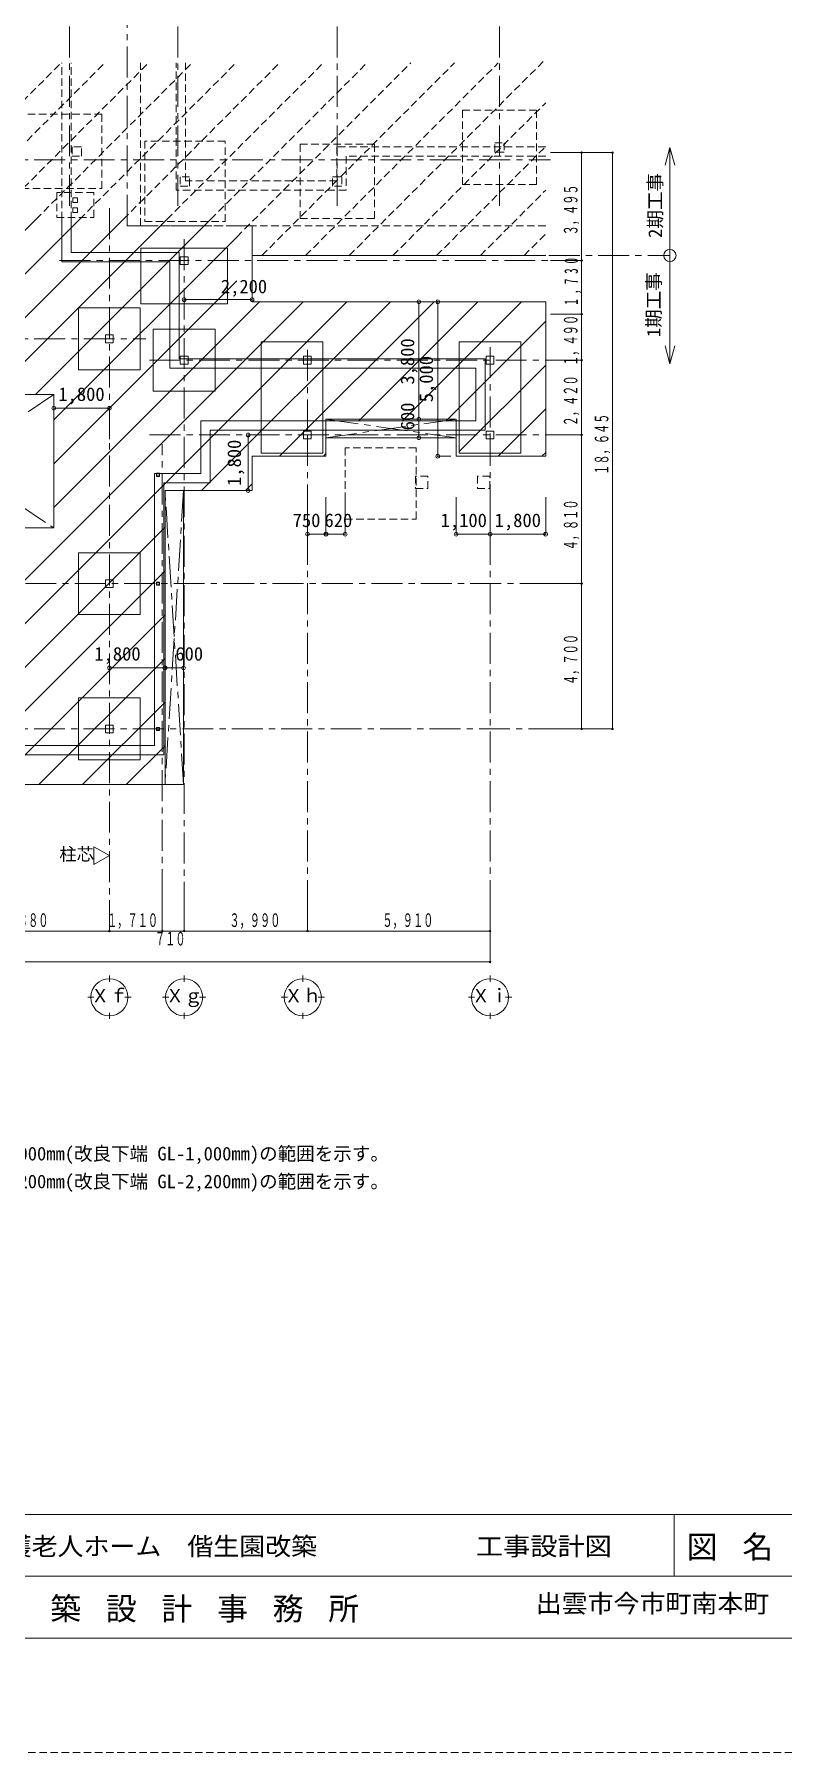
# Model space of a CAD drawing. Units: millimetres at full size, sheet at 1:200. Extents: x -59400 to 184562, y -133173 to 46006.
# Drawn here: x -22122 to 2093, y -133173 to -77577 of the extents above; entities that cross this region are included whole.
import ezdxf
from ezdxf.enums import TextEntityAlignment as Align

# ---------------------------------------------------------------- set-up
doc = ezdxf.new("R2010")
doc.units = ezdxf.units.MM
doc.header["$LTSCALE"] = 200
doc.header["$PDMODE"] = 32
doc.header["$PDSIZE"] = 120
doc.linetypes.add('CHAIN1', pattern=[8, 5, -1, 1, -1])
doc.linetypes.add('DASHED1', pattern=[1.8, 1.2, -0.6])
for name, color, linetype, lineweight in [('0-0', 4, 'CHAIN1', 5), ('0-1', 2, 'Continuous', 18), ('0-2', 2, 'Continuous', 18), ('0-3', 4, 'CHAIN1', 5), ('0-4', 3, 'Continuous', 13), ('0-5', 3, 'Continuous', 13), ('0-8', 2, 'Continuous', 18), ('1-A', 3, 'Continuous', 13), ('4-8', 5, 'Continuous', 5), ('4-9', 2, 'Continuous', 18), ('8-0', 6, 'Continuous', 20), ('8-1', 2, 'Continuous', 18), ('8-2', 3, 'Continuous', 13), ('8-3', 2, 'Continuous', 18), ('8-4', 7, 'CHAIN1', 9), ('8-7', 7, 'Continuous', 5), ('8-8', 4, 'Continuous', 5), ('8-9', 4, 'Continuous', 5), ('8-A', 4, 'Continuous', 5), ('8-F', 7, 'Continuous', 5), ('F-F', 7, 'DASHED1', 9)]:
    doc.layers.add(name, color=color, linetype=linetype, lineweight=lineweight)
doc.layers.add('4-A', color=2, linetype='Continuous')
doc.styles.add('ＭＳ ゴシック', font='')
doc.styles.get('ＭＳ ゴシック').set_extended_font_data('MS Gothic')

msp = doc.modelspace()

# ---------------------------------------------------------------- linework, layer by layer
at = {"layer": '0-0'}
for p, q in [((-47725, -81638.8), (-5414, -81638.8)), ((-13284.5, -87788), (-13284.5, -91258.9)), ((-7374.5, -87695.8), (-7374.5, -91260.9)), ((-17984.5, -105589.5), (-17984.5, -90837.5))]:
    msp.add_line(p, q, dxfattribs=at)
at = {"layer": '0-1', "color": 5, "lineweight": 5}
for p, q in [((56200.2, -125465.3), (-56200.2, -125465.3)), ((56200.2, -129464.1), (-56200.2, -129464.1))]:
    msp.add_line(p, q, dxfattribs=at)
at = {"layer": '0-1'}
for p, q in [((-1413.4, -125465.3), (-1413.4, -127464.7)), ((-30405.8, -127464.7), (44202, -127464.7))]:
    msp.add_line(p, q, dxfattribs=at)
at = {"layer": '0-3'}
for p, q in [((-19694.5, -83204.8), (-19694.5, -105589.5)), ((-17274.5, -84201.8), (-17274.5, -105589.5)), ((-21310.2, -84898.8), (-5414, -84898.8)), ((-47725, -87428.8), (-18518.6, -87428.8)), ((-18393.7, -88118.8), (-5414, -88118.8)), ((-18393.7, -90538.8), (-5414, -90538.8)), ((-13284.5, -90538.8), (-13284.5, -105589.5)), ((-7374.5, -90538.8), (-7374.5, -105589.5)), ((-7374.5, -90538.8), (-7374.5, -105589.5)), ((-5414, -95348.8), (-41634.5, -95348.8)), ((-47731.3, -100048.8), (-5414, -100048.8))]:
    msp.add_line(p, q, dxfattribs=at)
at = {"layer": '0-4', "linetype": 'DASHED1'}
for points in [[(-7219.5, -81383.8), (-7219.5, -81083.8), (-6919.5, -81083.8), (-6919.5, -81383.8)], [(-20899.5, -81513.8), (-20599.5, -81513.8), (-20599.5, -81213.8), (-20899.5, -81213.8)], [(-17099.5, -82483.8), (-17099.5, -82183.8), (-17399.5, -82183.8), (-17399.5, -82483.8)], [(-12469.5, -82483.8), (-12469.5, -82183.8), (-12169.5, -82183.8), (-12169.5, -82483.8)]]:
    msp.add_lwpolyline(points, close=True, dxfattribs=at)
at = {"layer": '0-4', "color": 2, "lineweight": 18}
msp.add_lwpolyline([(-20194.5, -103861.3), (-20194.5, -104438.7), (-19694.5, -104150)], close=True, dxfattribs=at)
at = {"layer": '0-5'}
for points in [[(-17399.5, -85023.8), (-17149.5, -85023.8), (-17149.5, -84773.8), (-17399.5, -84773.8)], [(-19819.5, -87553.8), (-19569.5, -87553.8), (-19569.5, -87303.8), (-19819.5, -87303.8)], [(-17399.5, -88243.8), (-17149.5, -88243.8), (-17149.5, -87993.8), (-17399.5, -87993.8)], [(-13409.5, -88243.8), (-13159.5, -88243.8), (-13159.5, -87993.8), (-13409.5, -87993.8)], [(-7499.5, -88243.8), (-7249.5, -88243.8), (-7249.5, -87993.8), (-7499.5, -87993.8)], [(-13409.5, -90663.8), (-13159.5, -90663.8), (-13159.5, -90413.8), (-13409.5, -90413.8)], [(-7499.5, -90663.8), (-7249.5, -90663.8), (-7249.5, -90413.8), (-7499.5, -90413.8)], [(-19819.5, -95473.8), (-19569.5, -95473.8), (-19569.5, -95223.8), (-19819.5, -95223.8)], [(-19819.5, -100173.8), (-19569.5, -100173.8), (-19569.5, -99923.8), (-19819.5, -99923.8)]]:
    msp.add_lwpolyline(points, close=True, dxfattribs=at)
at = {"layer": '0-8'}
for p, q in [((-20194.5, -103861.3), (-19694.5, -104150)), ((-20194.5, -104438.7), (-20194.5, -103861.3)), ((-19694.5, -104150), (-20194.5, -104438.7)), ((-19694.5, -108233.2), (-19694.5, -108033.2)), ((-17274.5, -108233.2), (-17274.5, -108033.2)), ((-13434.5, -108233.2), (-13434.5, -108033.2)), ((-7374.5, -108233.2), (-7374.5, -108033.2)), ((-20194.5, -108733.2), (-20394.5, -108733.2)), ((-19194.5, -108733.2), (-18994.5, -108733.2)), ((-17774.5, -108733.2), (-17974.5, -108733.2)), ((-16774.5, -108733.2), (-16574.5, -108733.2)), ((-13934.5, -108733.2), (-14134.5, -108733.2)), ((-12934.5, -108733.2), (-12734.5, -108733.2)), ((-7874.5, -108733.2), (-8074.5, -108733.2)), ((-6874.5, -108733.2), (-6674.5, -108733.2)), ((-19694.5, -109233.2), (-19694.5, -109433.2)), ((-17274.5, -109233.2), (-17274.5, -109433.2)), ((-13434.5, -109233.2), (-13434.5, -109433.2)), ((-7374.5, -109233.2), (-7374.5, -109433.2))]:
    msp.add_line(p, q, dxfattribs=at)
for centre in [(-19694.5, -108733.2), (-17274.5, -108733.2), (-13434.5, -108733.2), (-7374.5, -108733.2)]:
    msp.add_circle(centre, 600, dxfattribs=at)
at = {"layer": '1-A'}
for p, q in [((-18169.5, -91793.8), (-18169.5, -91863.8)), ((-18159.5, -91798.8), (-18159.5, -91858.8)), ((-18084.5, -91778.8), (-18154.5, -91778.8)), ((-18154.5, -91878.8), (-18084.5, -91878.8)), ((-18089.5, -91788.8), (-18149.5, -91788.8)), ((-18149.5, -91868.8), (-18089.5, -91868.8)), ((-18079.5, -91858.8), (-18079.5, -91798.8)), ((-18069.5, -91863.8), (-18069.5, -91793.8)), ((-18169.5, -95313.8), (-18169.5, -95383.8)), ((-18159.5, -95318.8), (-18159.5, -95378.8)), ((-18084.5, -95298.8), (-18154.5, -95298.8)), ((-18154.5, -95398.8), (-18084.5, -95398.8)), ((-18089.5, -95308.8), (-18149.5, -95308.8)), ((-18149.5, -95388.8), (-18089.5, -95388.8)), ((-18079.5, -95378.8), (-18079.5, -95318.8)), ((-18069.5, -95383.8), (-18069.5, -95313.8)), ((-18169.5, -100013.8), (-18169.5, -100083.8)), ((-18159.5, -100018.8), (-18159.5, -100078.8)), ((-18084.5, -99998.8), (-18154.5, -99998.8)), ((-18089.5, -100008.8), (-18149.5, -100008.8)), ((-18079.5, -100078.8), (-18079.5, -100018.8)), ((-18069.5, -100083.8), (-18069.5, -100013.8)), ((-18154.5, -100098.8), (-18084.5, -100098.8)), ((-18149.5, -100088.8), (-18089.5, -100088.8))]:
    msp.add_line(p, q, dxfattribs=at)
for centre, radius, start, end in [((-18154.5, -91793.8), 15, 90, 180), ((-18154.5, -91863.8), 15, 180, 270), ((-18149.5, -91798.8), 10, 90, 180), ((-18149.5, -91858.8), 10, 180, 270), ((-18089.5, -91798.8), 10, 0, 90), ((-18089.5, -91858.8), 10, 270, 0), ((-18084.5, -91793.8), 15, 0, 90), ((-18084.5, -91863.8), 15, 270, 0), ((-18154.5, -95313.8), 15, 90, 180), ((-18154.5, -95383.8), 15, 180, 270), ((-18149.5, -95318.8), 10, 90, 180), ((-18149.5, -95378.8), 10, 180, 270), ((-18089.5, -95318.8), 10, 0, 90), ((-18089.5, -95378.8), 10, 270, 0), ((-18084.5, -95313.8), 15, 0, 90), ((-18084.5, -95383.8), 15, 270, 0), ((-18154.5, -100013.8), 15, 90, 180), ((-18149.5, -100018.8), 10, 90, 180), ((-18089.5, -100018.8), 10, 0, 90), ((-18084.5, -100013.8), 15, 0, 90), ((-18154.5, -100083.8), 15, 180, 270), ((-18149.5, -100078.8), 10, 180, 270), ((-18089.5, -100078.8), 10, 270, 0), ((-18084.5, -100083.8), 15, 270, 0)]:
    msp.add_arc(centre, radius, start, end, dxfattribs=at)
at = {"layer": '4-8'}
for p, q in [((-3414, -81403.8), (-5414, -81403.8)), ((-4414, -84898.8), (-4414, -81403.8)), ((-3414, -81403.8), (-3414, -100048.8)), ((-4414, -84898.8), (-5414, -84898.8)), ((-4414, -86628.8), (-5414, -86628.8)), ((-4414, -88118.8), (-5414, -88118.8)), ((-4414, -95348.8), (-5414, -95348.8)), ((-4414, -100048.8), (-4414, -95348.8)), ((-3414, -100048.8), (-5414, -100048.8)), ((-19694.5, -106589.5), (-19694.5, -105589.5)), ((-17984.5, -106589.5), (-17984.5, -105589.5)), ((-17274.5, -106589.5), (-17274.5, -105589.5)), ((-13284.5, -106589.5), (-13284.5, -105589.5)), ((-7374.5, -107589.5), (-7374.5, -105589.5)), ((-17984.5, -106589.5), (-17274.5, -106589.5)), ((-17274.5, -106589.5), (-13434.5, -106589.5)), ((-13434.5, -106589.5), (-7374.5, -106589.5)), ((-44484.5, -107589.5), (-7374.5, -107589.5))]:
    msp.add_line(p, q, dxfattribs=at)
for points in [[(-4414, -90538.8), (-4414, -88118.8), (-4414, -86628.8), (-4414, -84898.8)], [(-4414, -95348.8), (-4414, -90538.8), (-5414, -90538.8)], [(-25074.5, -106589.5), (-19694.5, -106589.5), (-17984.5, -106589.5)]]:
    msp.add_lwpolyline(points, dxfattribs=at)
at = {"layer": '4-9'}
for centre in [(-4414, -81403.8), (-3414, -81403.8), (-4414, -84898.8), (-4414, -86628.8), (-4414, -88118.8), (-4414, -90538.8), (-4414, -95348.8), (-4414, -100048.8), (-3414, -100048.8), (-19694.5, -106589.5), (-17984.5, -106589.5), (-17274.5, -106589.5), (-13284.5, -106589.5), (-7374.5, -106589.5), (-7374.5, -107589.5)]:
    msp.add_circle(centre, 25, dxfattribs=at)
at = {"layer": '8-0', "linetype": 'CHAIN1'}
for p, q in [((-19119.5, -83768.8), (-19119.5, -74579.2)), ((-19119.5, -83768.8), (-15074.5, -83768.8)), ((-15074.5, -84733.8), (-15074.5, -83768.8)), ((-15074.5, -84733.8), (-1555.2, -84733.8))]:
    msp.add_line(p, q, dxfattribs=at)
at = {"layer": '8-0'}
for p, q in [((-1555.2, -81233.8), (-1710.4, -81813.4)), ((-1555.2, -88233.8), (-1555.2, -81233.8)), ((-1555.2, -81233.8), (-1399.9, -81813.4)), ((-1555.2, -88233.8), (-1710.4, -87654.2)), ((-1555.2, -88233.8), (-1399.9, -87654.2))]:
    msp.add_line(p, q, dxfattribs=at)
msp.add_circle((-1555.2, -84733.8), 200, dxfattribs=at)
at = {"layer": '8-1', "color": 7, "linetype": 'DASHED1', "lineweight": 9}
for p, q in [((-19934.5, -80163.8), (-24334.5, -80163.8)), ((-19934.5, -82563.8), (-19934.5, -80163.8)), ((-24334.5, -82563.8), (-19934.5, -82563.8))]:
    msp.add_line(p, q, dxfattribs=at)
at = {"layer": '8-1'}
for p, q in [((-18674.5, -84498.8), (-18674.5, -86298.8)), ((-15874.5, -84498.8), (-18674.5, -84498.8)), ((-15874.5, -86298.8), (-15874.5, -84498.8)), ((-18674.5, -86298.8), (-15874.5, -86298.8)), ((-18274.5, -87118.8), (-18274.5, -89118.8)), ((-12784.5, -87528.8), (-14784.5, -87528.8)), ((-14784.5, -87528.8), (-14784.5, -91128.8)), ((-12784.5, -87528.8), (-12784.5, -91128.8)), ((-6374.5, -87528.8), (-8374.5, -87528.8)), ((-8374.5, -87528.8), (-8374.5, -91128.8)), ((-6374.5, -91128.8), (-6374.5, -87528.8)), ((-18274.5, -89118.8), (-16274.5, -89118.8)), ((-12784.5, -91128.8), (-14784.5, -91128.8)), ((-8374.5, -91128.8), (-6374.5, -91128.8))]:
    msp.add_line(p, q, dxfattribs=at)
at = {"layer": '8-1', "color": 3, "lineweight": 13}
for p, q in [((-20694.5, -86428.8), (-20694.5, -88428.8)), ((-20694.5, -88428.8), (-18694.5, -88428.8)), ((-20694.5, -99048.8), (-20694.5, -101048.8)), ((-20694.5, -101048.8), (-18694.5, -101048.8))]:
    msp.add_line(p, q, dxfattribs=at)
at = {"layer": '8-1', "color": 7, "linetype": 'DASHED1', "lineweight": 9}
for points in [[(-8269.5, -82433.8), (-5869.5, -82433.8), (-5869.5, -80033.8), (-8269.5, -80033.8)], [(-18549.5, -83633.8), (-15949.5, -83633.8), (-15949.5, -81033.8), (-18549.5, -81033.8)], [(-13519.5, -83533.8), (-11119.5, -83533.8), (-11119.5, -81133.8), (-13519.5, -81133.8)], [(-20874.5, -83018.8), (-20724.5, -83018.8), (-20724.5, -82868.8), (-20874.5, -82868.8)], [(-20874.5, -83338.8), (-20724.5, -83338.8), (-20724.5, -83188.8), (-20874.5, -83188.8)]]:
    msp.add_lwpolyline(points, close=True, dxfattribs=at)
at = {"layer": '8-1', "color": 3, "lineweight": 13}
for points in [[(-18694.5, -88428.8), (-18694.5, -86428.8), (-20694.5, -86428.8)], [(-18694.5, -101048.8), (-18694.5, -99048.8), (-20694.5, -99048.8)]]:
    msp.add_lwpolyline(points, dxfattribs=at)
at = {"layer": '8-1'}
msp.add_lwpolyline([(-16274.5, -89118.8), (-16274.5, -87118.8), (-18274.5, -87118.8)], dxfattribs=at)
at = {"layer": '8-1', "color": 3, "lineweight": 13}
msp.add_lwpolyline([(-20694.5, -96348.8), (-18694.5, -96348.8), (-18694.5, -94348.8), (-20694.5, -94348.8)], close=True, dxfattribs=at)
at = {"layer": '8-2', "color": 7, "linetype": 'DASHED1', "lineweight": 9}
for p, q in [((-21234.5, -83563.8), (-21234.5, -78501.8)), ((-20934.5, -83563.8), (-20934.5, -78501.8)), ((-18684.5, -83768.8), (-18684.5, -78501.8)), ((-17534.5, -82618.8), (-17534.5, -78501.8)), ((-17234.5, -82318.8), (-17234.5, -78501.8)), ((-5574.5, -81218.8), (-12334.5, -81218.8)), ((-5574.5, -81518.8), (-12034.5, -81518.8)), ((-5574.5, -83768.8), (-18684.5, -83768.8))]:
    msp.add_line(p, q, dxfattribs=at)
at = {"layer": '8-2', "color": 7, "lineweight": 9}
for p, q in [((-21234.5, -84938.8), (-21234.5, -83563.8)), ((-20934.5, -84638.8), (-20934.5, -83563.8)), ((-17734.5, -84938.8), (-21234.5, -84938.8)), ((-20934.5, -84638.8), (-17434.5, -84638.8)), ((-17734.5, -88378.8), (-17734.5, -84938.8)), ((-17434.5, -84638.8), (-17434.5, -88078.8)), ((-7834.5, -88378.8), (-17734.5, -88378.8)), ((-17434.5, -88078.8), (-7534.5, -88078.8)), ((-7834.5, -90078.8), (-7834.5, -88378.8)), ((-7534.5, -90378.8), (-7534.5, -88078.8)), ((-16734.5, -91788.8), (-16734.5, -90078.8)), ((-16734.5, -90078.8), (-7834.5, -90078.8)), ((-16434.5, -90378.8), (-16434.5, -92088.8)), ((-16434.5, -90378.8), (-7534.5, -90378.8)), ((-18234.5, -100588.8), (-18234.5, -91788.8)), ((-18234.5, -91788.8), (-16734.5, -91788.8)), ((-17934.5, -100888.8), (-17934.5, -92088.8)), ((-16434.5, -92088.8), (-17934.5, -92088.8)), ((-24434.5, -100888.8), (-17934.5, -100888.8))]:
    msp.add_line(p, q, dxfattribs=at)
at = {"layer": '8-2', "color": 7, "linetype": 'DASHED1', "lineweight": 9}
for points in [[(-12034.5, -81518.8), (-12034.5, -82618.8), (-17534.5, -82618.8)], [(-12334.5, -81218.8), (-12334.5, -82318.8), (-17234.5, -82318.8)]]:
    msp.add_lwpolyline(points, dxfattribs=at)
at = {"layer": '8-2', "color": 7, "lineweight": 9}
msp.add_lwpolyline([(-40234.5, -87888.8), (-40234.5, -93088.8), (-44234.5, -93088.8), (-44234.5, -99588.8), (-24134.5, -99588.8), (-24134.5, -100588.8), (-18234.5, -100588.8)], dxfattribs=at)
at = {"layer": '8-3', "color": 7, "linetype": 'DASHED1', "lineweight": 9}
for p, q in [((-20199.5, -82698.8), (-21399.5, -82698.8)), ((-20199.5, -83498.8), (-20199.5, -82698.8))]:
    msp.add_line(p, q, dxfattribs=at)
at = {"layer": '8-3'}
for p, q in [((-15074.5, -84733.8), (-5574.5, -84733.8)), ((-15074.5, -86228.8), (-15074.5, -84733.8)), ((-15074.5, -86228.8), (-5574.5, -86228.8)), ((-5574.5, -86228.8), (-5574.5, -91228.8)), ((-27894.5, -89228.8), (-21494.5, -89228.8)), ((-21494.5, -89228.8), (-21494.5, -93548.8)), ((-12684.5, -90028.8), (-8474.5, -90028.8)), ((-12684.5, -90028.8), (-12684.5, -90628.8)), ((-8474.5, -90028.8), (-8474.5, -90628.8)), ((-12684.5, -91228.8), (-12684.5, -90628.8)), ((-8474.5, -91228.8), (-5574.5, -91228.8)), ((-17894.5, -92338.8), (-15074.5, -92338.8)), ((-17894.5, -101848.8), (-17894.5, -92338.8)), ((-17294.5, -101848.8), (-17294.5, -92338.8)), ((-17894.5, -101848.8), (-36074.5, -101848.8)), ((-17894.5, -101848.8), (-17294.5, -101848.8))]:
    msp.add_line(p, q, dxfattribs=at)
at = {"layer": '8-3', "color": 7, "linetype": 'DASHED1', "lineweight": 9}
msp.add_lwpolyline([(-21399.5, -82698.8), (-21399.5, -83498.8), (-20199.5, -83498.8)], dxfattribs=at)
at = {"layer": '8-3'}
for points in [[(-27894.5, -89228.8), (-27894.5, -93548.8), (-21494.5, -93548.8)], [(-12684.5, -90628.8), (-8474.5, -90628.8), (-8474.5, -91228.8)], [(-12684.5, -91228.8), (-15074.5, -91228.8), (-15074.5, -92338.8)]]:
    msp.add_lwpolyline(points, dxfattribs=at)
at = {"layer": '8-4'}
for p, q in [((-27894.5, -89228.8), (-21494.5, -93548.8)), ((-21494.5, -89228.8), (-27894.5, -93548.8)), ((-8474.5, -90628.8), (-12684.5, -90028.8)), ((-12684.5, -90628.8), (-8474.5, -90028.8)), ((-17294.5, -101848.8), (-17894.5, -92338.8)), ((-17294.5, -92338.8), (-17894.5, -101848.8))]:
    msp.add_line(p, q, dxfattribs=at)
at = {"layer": '8-7', "color": 4}
for p, q in [((-17274.5, -86160.6), (-15074.5, -86160.6)), ((-9069.4, -86228.8), (-9069.4, -91228.8)), ((-9069.4, -86228.8), (-8639.8, -86228.8)), ((-21494.5, -89670.5), (-19694.5, -89670.5)), ((-21494.5, -89670.5), (-21494.5, -90670.5)), ((-19694.5, -89670.5), (-19694.5, -90670.5)), ((-15203.8, -90538.8), (-15203.8, -92338.8)), ((-9069.4, -91228.8), (-8639.8, -91228.8)), ((-13284.5, -93750.9), (-13284.5, -92548.8)), ((-12684.5, -93750.9), (-12684.5, -92548.8)), ((-8474.5, -93750.9), (-8474.5, -92548.8)), ((-7374.5, -93750.9), (-7374.5, -92548.8)), ((-7374.5, -93750.9), (-7374.5, -92548.8)), ((-5574.5, -93750.9), (-5574.5, -92548.8)), ((-13284.5, -93750.9), (-12684.5, -93750.9)), ((-8474.5, -93750.9), (-7374.5, -93750.9)), ((-7374.5, -93750.9), (-5574.5, -93750.9)), ((-19694.5, -98071.3), (-17894.5, -98071.3)), ((-17894.5, -98071.3), (-17294.5, -98071.3))]:
    msp.add_line(p, q, dxfattribs=at)
msp.add_lwpolyline([(-9678.4, -86228.8), (-9678.4, -90028.8), (-9678.4, -90628.8)], dxfattribs=at)
at = {"layer": '8-7'}
for p in [(-17274.5, -86160.6), (-15074.5, -86160.6), (-9678.4, -86228.8), (-9069.4, -86228.8), (-21494.5, -89670.5), (-19694.5, -89670.5), (-9678.4, -90028.8), (-15203.8, -90538.8), (-9678.4, -90628.8), (-9069.4, -91228.8), (-15203.8, -92338.8), (-13284.5, -93750.9), (-12684.5, -93750.9), (-8474.5, -93750.9), (-7374.5, -93750.9), (-5574.5, -93750.9), (-19694.5, -98071.3), (-17894.5, -98071.3), (-17294.5, -98071.3)]:
    msp.add_point(p, dxfattribs=at)
at = {"layer": '8-8'}
for p, q in [((-27740.5, -89228.8), (-22075.5, -83563.8)), ((-26326.3, -89228.8), (-20661.3, -83563.8)), ((-24912.1, -89228.8), (-19247.1, -83563.8)), ((-23497.9, -89228.8), (-17832.9, -83563.8)), ((-22083.6, -89228.8), (-16418.6, -83563.8)), ((-21494.5, -90053.9), (-15574.5, -84133.9)), ((-21494.5, -91468.1), (-15574.5, -85548.1)), ((-29046.8, -101848.8), (-13426.8, -86228.8)), ((-27632.6, -101848.8), (-12012.6, -86228.8)), ((-21494.5, -92882.3), (-14841, -86228.8)), ((-16708.4, -92338.8), (-10598.4, -86228.8)), ((-14184.1, -91228.8), (-9184.1, -86228.8)), ((-11629.9, -90088.8), (-7769.9, -86228.8)), ((-10215.7, -90088.8), (-6355.7, -86228.8)), ((-8801.5, -90088.8), (-5574.5, -86861.8)), ((-8374.5, -91076), (-5574.5, -88276)), ((-7113.1, -91228.8), (-5574.5, -89690.2)), ((-12769.9, -91228.8), (-12684.5, -91143.4)), ((-5698.9, -91228.8), (-5574.5, -91104.5)), ((-15294.1, -92338.8), (-15074.5, -92119.2)), ((-13284.5, -93750.9), (-13284.5, -92548.8)), ((-12064.5, -93750.9), (-12064.5, -92548.8)), ((-26218.4, -101848.8), (-17894.5, -93525)), ((-12064.5, -93750.9), (-13284.5, -93750.9)), ((-24804.1, -101848.8), (-17894.5, -94939.2)), ((-23389.9, -101848.8), (-17894.5, -96353.4)), ((-21975.7, -101848.8), (-17894.5, -97767.6)), ((-20561.5, -101848.8), (-17894.5, -99181.8)), ((-19147.3, -101848.8), (-17894.5, -100596))]:
    msp.add_line(p, q, dxfattribs=at)
at = {"layer": '8-8', "color": 7}
for p in [(-13284.5, -93750.9), (-12064.5, -93750.9)]:
    msp.add_point(p, dxfattribs=at)
at = {"layer": '8-9', "linetype": 'DASHED1'}
for p, q in [((-11931.8, -84733.8), (-5574.5, -78376.5)), ((-26318.1, -83563.8), (-21256.2, -78501.8)), ((-24903.9, -83563.8), (-19842, -78501.8)), ((-23489.7, -83563.8), (-18427.8, -78501.8)), ((-22075.5, -83563.8), (-17013.5, -78501.8)), ((-20661.3, -83563.8), (-15599.3, -78501.8)), ((-19247.1, -83563.8), (-14185.1, -78501.8)), ((-17832.9, -83563.8), (-12770.9, -78501.8)), ((-16418.6, -83563.8), (-11356.7, -78501.8)), ((-15574.5, -84133.9), (-9942.5, -78501.8)), ((-14760.2, -84733.8), (-8528.3, -78501.8)), ((-13346, -84733.8), (-7114, -78501.8)), ((-10517.6, -84733.8), (-5574.5, -79790.7)), ((-9103.4, -84733.8), (-5574.5, -81205)), ((-7689.1, -84733.8), (-5574.5, -82619.2)), ((-6274.9, -84733.8), (-5574.5, -84033.4))]:
    msp.add_line(p, q, dxfattribs=at)
at = {"layer": '8-A', "color": 3, "linetype": 'DASHED1', "lineweight": 13}
for p, q in [((-7784.5, -91871.3), (-7784.5, -92271.3)), ((-7384.5, -91871.3), (-7784.5, -91871.3)), ((-7784.5, -92271.3), (-7384.5, -92271.3)), ((-7384.5, -92271.3), (-7384.5, -91871.3))]:
    msp.add_line(p, q, dxfattribs=at)
for points in [[(-12064.5, -93258.8), (-9764.5, -93258.8), (-9764.5, -90958.8), (-12064.5, -90958.8)], [(-9784.5, -92271.3), (-9384.5, -92271.3), (-9384.5, -91871.3), (-9784.5, -91871.3)]]:
    msp.add_lwpolyline(points, close=True, dxfattribs=at)
at = {"layer": '8-F', "color": 4, "linetype": 'CHAIN1'}
for p, q in [((-20984.5, -83122), (-20984.5, -77046.6)), ((-17484.5, -83122), (-17484.5, -77046.6)), ((-12319.5, -83122), (-12319.5, -77046.6)), ((-7069.5, -83122), (-7069.5, -77046.6))]:
    msp.add_line(p, q, dxfattribs=at)
at = {"layer": 'F-F'}
msp.add_lwpolyline([(-59400, -49172.9), (-59400, -133172.9), (59400, -133172.9), (59400, -49172.9)], close=True, dxfattribs=at)

# ---------------------------------------------------------------- texts
at = {"layer": '0-2', "style": 'ＭＳ ゴシック'}
for s, width, p in [('特別養護老人ホーム\u3000偕生園改築', 1.05, (-25571.7, -126965.9)), ('工事設計図', 1.1, (-7832.7, -126966.2)), ('出雲市今市町南本町', 1.05, (-5898.6, -128815.4))]:
    msp.add_text(s, height=586.5, dxfattribs=dict(at, width=width)).set_placement(p, align=Align.BOTTOM_LEFT)
at = {"layer": '0-2', "char_height": 733.1, "attachment_point": 7, "style": 'ＭＳ ゴシック'}
for s, insert in [('\\T1.8;図名', (-1012, -126966.2)), ('\\T1.8;㈲塩野建築設計事務所', (-28809, -128965.6))]:
    msp.add_mtext(s, dxfattribs=dict(at, insert=insert))
at = {"layer": '0-8', "style": 'ＭＳ ゴシック'}
for s, height, p in [('柱芯', 410.6, (-21314.5, -104430)), ('Ｘｆ', 439.9, (-20294.5, -109033.2)), ('Ｘｇ', 439.9, (-17874.5, -109033.2)), ('Ｘｈ', 439.9, (-14034.5, -109033.2)), ('Ｘｉ', 439.9, (-7974.5, -109033.2))]:
    msp.add_text(s, height=height, dxfattribs=at).set_placement(p, align=Align.BOTTOM_LEFT)
at = {"layer": '4-A', "style": 'ＭＳ ゴシック', "width": 0.55}
for s, p in [('３，４９５', (-4414, -84081.3)), ('１，４９０', (-4414, -88303.8)), ('２，４２０', (-4414, -90258.8)), ('１８，６４５', (-3414, -91826.3)), ('４，８１０', (-4414, -94273.8)), ('４，７００', (-4414, -98628.8))]:
    msp.add_text(s, height=439.9, rotation=90, dxfattribs=at).set_placement(p, align=Align.BOTTOM_LEFT)
for s, p in [('５，３８０', (-23314.5, -106589.5)), ('１，７１０', (-19769.5, -106589.5)), ('３，９９０', (-15809.5, -106589.5)), ('５，９１０', (-10859.5, -106589.5)), ('７１０', (-18219.5, -107189.5))]:
    msp.add_text(s, height=439.9, dxfattribs=at).set_placement(p, align=Align.BOTTOM_LEFT)
at = {"layer": '4-A', "insert": (-4419.6, -86328.6), "char_height": 439.9, "attachment_point": 7, "rotation": 90, "style": 'ＭＳ ゴシック'}
msp.add_mtext('\\T1.86;\\W0.6;1,730', dxfattribs=at)
at = {"layer": '8-0', "color": 7, "style": 'ＭＳ ゴシック'}
for s, p in [('2期工事', (-1679.9, -84163.4)), ('1期工事', (-1728.3, -87372.9))]:
    msp.add_text(s, height=439.9, rotation=90, dxfattribs=at).set_placement(p, align=Align.BOTTOM_LEFT)
at = {"layer": '8-7', "style": 'ＭＳ ゴシック'}
for s, p in [('2,200', (-16086.1, -86086)), ('1,800', (-21344.5, -89570.5)), ('750', (-13762.9, -93650.9)), ('620', (-12732.6, -93650.9)), ('1,100', (-8973.5, -93652)), ('1,800', (-7224.5, -93650.9)), ('1,800', (-20180, -97971.3)), ('600', (-17559.6, -97971.3))]:
    msp.add_text(s, height=439.9, dxfattribs=at).set_placement(p, align=Align.BOTTOM_LEFT)
for s, p in [('3,800', (-9698.4, -88908.8)), ('5,000', (-9089.4, -89478.8)), ('600', (-9696.5, -90388.2)), ('1,800', (-15303.8, -92188.8))]:
    msp.add_text(s, height=439.9, rotation=90, dxfattribs=at).set_placement(p, align=Align.BOTTOM_LEFT)
at = {"layer": '8-F', "style": 'ＭＳ ゴシック'}
for s, p in [('\u3000  は、改良厚t=1,000mm(改良下端 GL-1,000mm)の範囲を示す。', (-28030.6, -114143.7)), ('\u3000  は、改良厚t=2,200mm(改良下端 GL-2,200mm)の範囲を示す。', (-28030.6, -115043.7))]:
    msp.add_text(s, height=439.9, dxfattribs=at).set_placement(p, align=Align.BOTTOM_LEFT)

doc.saveas('drawing.dxf')
